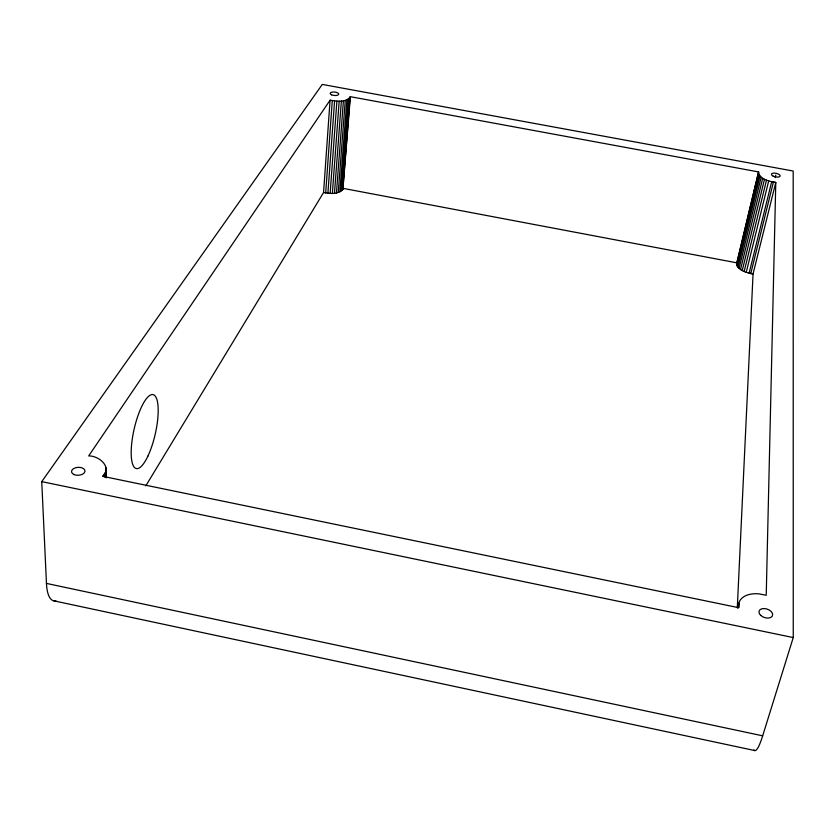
<?xml version="1.0" encoding="UTF-8"?>
<svg xmlns="http://www.w3.org/2000/svg" width="835" height="835" viewBox="0 0 835 835"><rect width="100%" height="100%" fill="white"/><g stroke="black" fill="none" stroke-linecap="round" stroke-linejoin="round"><path stroke-width="1.25" d="M737.336 606.857L753.055 273.922C746.97 272.847 739.111 271.01 736.595 264.643L758.597 171.927L350.387 96.693C346.149 102.924 336.536 101.202 330.075 100.19L88.687 455.931C98.666 455.607 112.527 466.859 102.809 476.347L738.672 607.692L738.881 603.131L737.472 608.13M736.721 262.806L736.595 264.643L736.721 262.806L343.216 188.386C339.427 194.92 329.929 193.689 323.562 192.53L145.76 485.907M323.562 192.53L330.075 100.19M325.692 192.979L332.288 100.638M327.904 193.282L334.584 100.951M330.138 193.428L336.891 101.129M332.351 193.417L339.177 101.15M334.47 193.24L341.369 101.025M336.453 192.916L343.425 100.753M338.248 192.436L345.283 100.346M339.824 191.831L346.911 99.814M341.139 191.1L348.258 99.156M342.851 189.357L350.387 96.693L349.301 98.405L342.152 190.276L342.851 189.357L350.022 97.58M736.501 263.85L758.597 171.927C759.005 179.598 769.682 181.216 775.778 182.5L766.227 595.261L758.89 593.852A24.925 15.583 18.5 0 0 738.933 602.807L738.672 607.692M737.117 266.104L759.098 174.995M737.942 267.273L759.975 176.081M739.09 268.421L761.196 177.166M740.53 269.528L762.71 178.22M742.231 270.571L764.495 179.212M744.152 271.511L766.509 180.12M746.25 272.346L768.701 180.913M750.759 273.567L773.387 182.124M775.183 177.615L775.809 175.099M754.005 749.945A52.918 7.285 -80.4 0 0 762.668 735.823L793.25 637.564L793.187 171.029L322.3 84.418L41.75 481.628L46.457 583.414A51.06 15.959 -75.3 0 0 55.955 600.835M102.809 476.347L105.575 472.213M41.75 481.628L793.25 637.564M46.457 583.414L762.668 735.823M53.795 600.824L754.871 750.582M106.149 467.861L106.285 477.839M105.627 468.331L105.669 477.422M104.459 474.332L104.511 476.942M771.676 181.738L749.11 273.181L753.055 273.922L775.778 182.5L771.676 181.738M74.2 474.614A6.722 3.966 -3.2 0 0 84.919 471.545A6.722 3.966 -3.2 0 0 75.661 467.736A6.722 3.966 -3.2 0 0 74.2 474.614M760.737 615.395A7.077 4.426 18.6 0 0 772.333 615.99A7.077 4.426 18.6 0 0 764.359 608.558A7.077 4.426 18.6 0 0 760.737 615.395M772.834 175.903A4.426 1.795 12.3 0 0 780.036 176.279A4.426 1.795 12.3 0 0 774.556 173.116A4.426 1.795 12.3 0 0 772.834 175.903M331.589 94.825A4.3 1.733 5.4 0 0 338.645 94.439A4.3 1.733 5.4 0 0 333.082 92.007A4.3 1.733 5.4 0 0 331.589 94.825M147.868 456.181A37.888 10.834 -77.2 0 0 154.444 395.289A37.888 10.834 -77.2 0 0 131.742 443.197A37.888 10.834 -77.2 0 0 147.868 456.181"/></g></svg>
